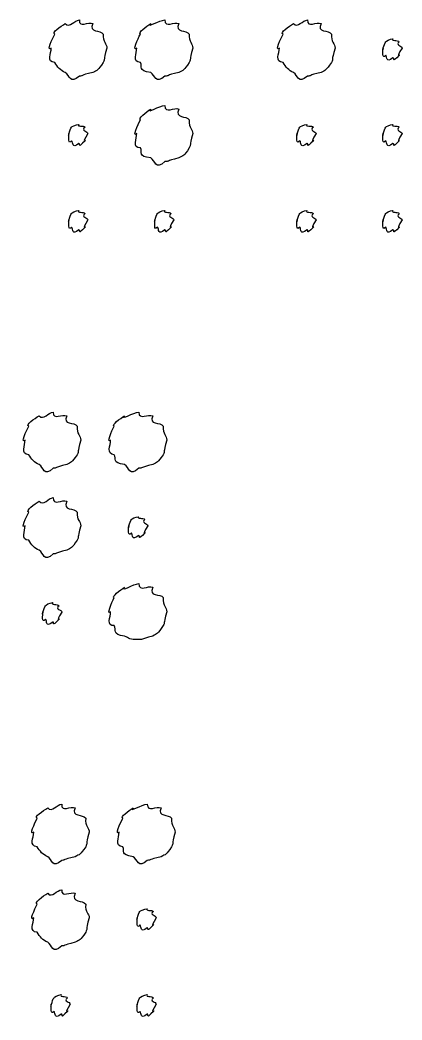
# Model space of a CAD drawing. Header units: millimetres. Extents: x 32 to 178, y 41 to 266.
# Drawn here: x 53.92 to 58.57, y 156.03 to 168.22 of the extents above; entities that cross this region are included whole.
import ezdxf

# ---------------------------------------------------------------- set-up
doc = ezdxf.new("R2010")
doc.units = ezdxf.units.MM
doc.layers.get('0').update_dxf_attribs({"linetype": 'CONTINUOUS'})

msp = doc.modelspace()

# ---------------------------------------------------------------- linework, layer by layer
at = {"color": 0}
for p, q in [((54.6393, 168.22), (54.6393, 168.22)), ((55.681, 168.22), (55.681, 168.22)), ((57.4216, 168.22), (57.4216, 168.22)), ((58.4634, 167.989), (58.4634, 167.989)), ((55.681, 167.178), (55.681, 167.178)), ((54.6336, 166.946), (54.6336, 166.946)), ((57.416, 166.946), (57.416, 166.946)), ((58.4634, 166.946), (58.4634, 166.946)), ((54.6336, 165.899), (54.6336, 165.899)), ((55.681, 165.899), (55.681, 165.899)), ((57.416, 165.899), (57.416, 165.899)), ((58.4634, 165.899), (58.4634, 165.899)), ((54.3207, 163.439), (54.3207, 163.439)), ((55.3628, 163.439), (55.3628, 163.439)), ((54.3207, 162.398), (54.3207, 162.398)), ((55.3628, 162.166), (55.3628, 162.166)), ((55.3628, 161.35), (55.3628, 161.35)), ((54.3154, 161.119), (54.3154, 161.119)), ((54.4241, 158.66), (54.4241, 158.66)), ((55.4662, 158.66), (55.4662, 158.66)), ((54.4241, 157.619), (54.4241, 157.619)), ((55.4662, 157.387), (55.4662, 157.387)), ((54.4188, 156.34), (54.4188, 156.34)), ((55.4662, 156.34), (55.4662, 156.34))]:
    msp.add_line(p, q, dxfattribs=at)
for points in [[(54.4682, 168.176), (54.5207, 168.118), (54.58, 168.22), (54.6393, 168.22)], [(54.6393, 168.22), (54.635, 168.118), (54.7494, 168.205), (54.8047, 168.176)], [(55.5103, 168.176), (55.451, 168.118), (55.6218, 168.22), (55.681, 168.22)], [(55.681, 168.22), (55.6867, 168.118), (55.7967, 168.205), (55.8518, 168.176)], [(57.2505, 168.176), (57.3031, 168.118), (57.3624, 168.22), (57.4216, 168.22)], [(57.4216, 168.22), (57.4174, 168.118), (57.5317, 168.205), (57.5867, 168.176)], [(54.3415, 168.049), (54.2932, 168.06), (54.4132, 168.146), (54.4682, 168.176)], [(54.8047, 168.176), (54.7455, 168.06), (54.901, 168.104), (54.9314, 168.049)], [(55.3833, 168.049), (55.3448, 168.06), (55.4577, 168.146), (55.5103, 168.176)], [(55.8518, 168.176), (55.7967, 168.06), (55.9484, 168.104), (55.9788, 168.049)], [(57.1239, 168.049), (57.0756, 168.06), (57.1955, 168.146), (57.2505, 168.176)], [(57.5867, 168.176), (57.5275, 168.06), (57.6834, 168.104), (57.7137, 168.049)], [(54.2974, 167.878), (54.2339, 167.831), (54.3112, 167.994), (54.3415, 168.049)], [(54.9314, 168.049), (54.9219, 167.95), (54.9755, 167.936), (54.9755, 167.878)], [(55.3392, 167.878), (55.2813, 167.831), (55.353, 167.994), (55.3833, 168.049)], [(55.9788, 168.049), (55.9731, 167.95), (56.0229, 167.936), (56.0229, 167.878)], [(57.0798, 167.878), (57.0163, 167.831), (57.0936, 167.994), (57.1239, 168.049)], [(57.7137, 168.049), (57.7039, 167.95), (57.7578, 167.936), (57.7578, 167.878)], [(58.3752, 167.955), (58.3724, 167.963), (58.426, 167.989), (58.4634, 167.989)], [(58.4634, 167.989), (58.4383, 167.963), (58.5184, 167.977), (58.5403, 167.955)], [(54.3415, 167.702), (54.2339, 167.71), (54.2974, 167.815), (54.2974, 167.878)], [(54.9755, 167.878), (54.9219, 167.71), (54.9603, 167.757), (54.9314, 167.702)], [(55.3833, 167.702), (55.2813, 167.71), (55.3392, 167.815), (55.3392, 167.878)], [(56.0229, 167.878), (55.9731, 167.71), (56.0077, 167.757), (55.9788, 167.702)], [(57.1239, 167.702), (57.0163, 167.71), (57.0798, 167.815), (57.0798, 167.878)], [(57.7578, 167.878), (57.7039, 167.71), (57.7427, 167.757), (57.7137, 167.702)], [(58.342, 167.878), (58.3283, 167.802), (58.353, 167.933), (58.3752, 167.955)], [(58.3752, 167.79), (58.3283, 167.736), (58.342, 167.841), (58.342, 167.878)], [(58.5403, 167.955), (58.4824, 167.919), (58.5735, 167.907), (58.5735, 167.878)], [(58.5735, 167.878), (58.4824, 167.736), (58.5625, 167.812), (58.5403, 167.79)], [(58.4634, 167.757), (58.3724, 167.692), (58.3971, 167.768), (58.3752, 167.79)], [(58.5403, 167.79), (58.4383, 167.692), (58.4923, 167.757), (58.4634, 167.757)], [(54.4682, 167.58), (54.4103, 167.604), (54.3705, 167.65), (54.3415, 167.702)], [(54.9314, 167.702), (54.8626, 167.604), (54.8598, 167.609), (54.8047, 167.58)], [(55.5103, 167.58), (55.3448, 167.604), (55.4164, 167.65), (55.3833, 167.702)], [(55.9788, 167.702), (55.9139, 167.604), (55.9072, 167.609), (55.8518, 167.58)], [(57.2505, 167.58), (57.1927, 167.604), (57.1528, 167.65), (57.1239, 167.702)], [(57.7137, 167.702), (57.6446, 167.604), (57.6421, 167.609), (57.5867, 167.58)], [(54.6393, 167.536), (54.5207, 167.428), (54.5236, 167.55), (54.4682, 167.58)], [(54.8047, 167.58), (54.635, 167.545), (54.6943, 167.536), (54.6393, 167.536)], [(55.681, 167.536), (55.5681, 167.428), (55.5653, 167.55), (55.5103, 167.58)], [(55.8518, 167.58), (55.6867, 167.545), (55.7389, 167.536), (55.681, 167.536)], [(57.4216, 167.536), (57.3031, 167.428), (57.3056, 167.55), (57.2505, 167.58)], [(57.5867, 167.58), (57.4174, 167.545), (57.4767, 167.536), (57.4216, 167.536)], [(55.3833, 167.002), (55.3448, 167.013), (55.4577, 167.104), (55.5103, 167.134)], [(55.5103, 167.134), (55.451, 167.071), (55.6218, 167.178), (55.681, 167.178)], [(55.681, 167.178), (55.6867, 167.071), (55.7967, 167.163), (55.8518, 167.134)], [(55.8518, 167.134), (55.7967, 167.013), (55.9484, 167.06), (55.9788, 167.002)], [(55.3392, 166.836), (55.2813, 166.781), (55.353, 166.946), (55.3833, 167.002)], [(55.9788, 167.002), (55.9731, 166.898), (56.0229, 166.891), (56.0229, 166.836)], [(54.5123, 166.836), (54.4961, 166.755), (54.5236, 166.891), (54.5454, 166.914)], [(54.5454, 166.914), (54.5402, 166.916), (54.5966, 166.946), (54.6336, 166.946)], [(54.6336, 166.946), (54.6061, 166.916), (54.6887, 166.936), (54.7109, 166.914)], [(54.7109, 166.914), (54.6502, 166.872), (54.7441, 166.865), (54.7441, 166.836)], [(57.2946, 166.836), (57.2781, 166.755), (57.3056, 166.891), (57.3278, 166.914)], [(57.3278, 166.914), (57.3222, 166.916), (57.3786, 166.946), (57.416, 166.946)], [(57.416, 166.946), (57.3885, 166.916), (57.471, 166.936), (57.4933, 166.914)], [(57.4933, 166.914), (57.4326, 166.872), (57.5261, 166.865), (57.5261, 166.836)], [(58.342, 166.836), (58.3283, 166.755), (58.353, 166.891), (58.3752, 166.914)], [(58.3752, 166.914), (58.3724, 166.916), (58.426, 166.946), (58.4634, 166.946)], [(58.4634, 166.946), (58.4383, 166.916), (58.5184, 166.936), (58.5403, 166.914)], [(58.5403, 166.914), (58.4824, 166.872), (58.5735, 166.865), (58.5735, 166.836)], [(54.5454, 166.748), (54.4961, 166.689), (54.5123, 166.799), (54.5123, 166.836)], [(54.6336, 166.715), (54.5402, 166.645), (54.5677, 166.726), (54.5454, 166.748)], [(54.7109, 166.748), (54.6061, 166.645), (54.6626, 166.715), (54.6336, 166.715)], [(54.7441, 166.836), (54.6502, 166.689), (54.7328, 166.77), (54.7109, 166.748)], [(55.3833, 166.66), (55.2813, 166.663), (55.3392, 166.773), (55.3392, 166.836)], [(56.0229, 166.836), (55.9731, 166.663), (56.0077, 166.715), (55.9788, 166.66)], [(57.3278, 166.748), (57.2781, 166.689), (57.2946, 166.799), (57.2946, 166.836)], [(57.416, 166.715), (57.3222, 166.645), (57.3497, 166.726), (57.3278, 166.748)], [(57.4933, 166.748), (57.3885, 166.645), (57.4449, 166.715), (57.416, 166.715)], [(57.5261, 166.836), (57.4326, 166.689), (57.5151, 166.77), (57.4933, 166.748)], [(58.3752, 166.748), (58.3283, 166.689), (58.342, 166.799), (58.342, 166.836)], [(58.4634, 166.715), (58.3724, 166.645), (58.3971, 166.726), (58.3752, 166.748)], [(58.5403, 166.748), (58.4383, 166.645), (58.4923, 166.715), (58.4634, 166.715)], [(58.5735, 166.836), (58.4824, 166.689), (58.5625, 166.77), (58.5403, 166.748)], [(55.5103, 166.539), (55.3448, 166.557), (55.4164, 166.607), (55.3833, 166.66)], [(55.9788, 166.66), (55.9139, 166.557), (55.9072, 166.568), (55.8518, 166.539)], [(55.681, 166.495), (55.5681, 166.38), (55.5653, 166.508), (55.5103, 166.539)], [(55.8518, 166.539), (55.6867, 166.497), (55.7389, 166.495), (55.681, 166.495)], [(54.5454, 165.861), (54.5402, 165.866), (54.5966, 165.899), (54.6336, 165.899)], [(54.6336, 165.899), (54.6061, 165.866), (54.6887, 165.886), (54.7109, 165.861)], [(55.5928, 165.861), (55.59, 165.866), (55.6436, 165.899), (55.681, 165.899)], [(55.681, 165.899), (55.6563, 165.866), (55.7361, 165.886), (55.7583, 165.861)], [(57.3278, 165.861), (57.3222, 165.866), (57.3786, 165.899), (57.416, 165.899)], [(57.416, 165.899), (57.3885, 165.866), (57.471, 165.886), (57.4933, 165.861)], [(58.3752, 165.861), (58.3724, 165.866), (58.426, 165.899), (58.4634, 165.899)], [(58.4634, 165.899), (58.4383, 165.866), (58.5184, 165.886), (58.5403, 165.861)], [(54.5123, 165.784), (54.4961, 165.701), (54.5236, 165.839), (54.5454, 165.861)], [(54.5454, 165.695), (54.4961, 165.637), (54.5123, 165.751), (54.5123, 165.784)], [(54.7109, 165.861), (54.6502, 165.818), (54.7441, 165.813), (54.7441, 165.784)], [(54.7441, 165.784), (54.6502, 165.637), (54.7328, 165.72), (54.7109, 165.695)], [(55.5597, 165.784), (55.5459, 165.701), (55.5706, 165.839), (55.5928, 165.861)], [(55.5928, 165.695), (55.5459, 165.637), (55.5597, 165.751), (55.5597, 165.784)], [(55.7583, 165.861), (55.7004, 165.818), (55.7911, 165.813), (55.7911, 165.784)], [(55.7911, 165.784), (55.7004, 165.637), (55.7802, 165.72), (55.7583, 165.695)], [(57.2946, 165.784), (57.2781, 165.701), (57.3056, 165.839), (57.3278, 165.861)], [(57.3278, 165.695), (57.2781, 165.637), (57.2946, 165.751), (57.2946, 165.784)], [(57.4933, 165.861), (57.4326, 165.818), (57.5261, 165.813), (57.5261, 165.784)], [(57.5261, 165.784), (57.4326, 165.637), (57.5151, 165.72), (57.4933, 165.695)], [(58.342, 165.784), (58.3283, 165.701), (58.353, 165.839), (58.3752, 165.861)], [(58.3752, 165.695), (58.3283, 165.637), (58.342, 165.751), (58.342, 165.784)], [(58.5403, 165.861), (58.4824, 165.818), (58.5735, 165.813), (58.5735, 165.784)], [(58.5735, 165.784), (58.4824, 165.637), (58.5625, 165.72), (58.5403, 165.695)], [(54.6336, 165.662), (54.5402, 165.591), (54.5677, 165.673), (54.5454, 165.695)], [(54.7109, 165.695), (54.6061, 165.591), (54.6626, 165.662), (54.6336, 165.662)], [(55.681, 165.662), (55.59, 165.591), (55.6147, 165.673), (55.5928, 165.695)], [(55.7583, 165.695), (55.6563, 165.591), (55.71, 165.662), (55.681, 165.662)], [(57.416, 165.662), (57.3222, 165.591), (57.3497, 165.673), (57.3278, 165.695)], [(57.4933, 165.695), (57.3885, 165.591), (57.4449, 165.662), (57.416, 165.662)], [(58.4634, 165.662), (58.3724, 165.591), (58.3971, 165.673), (58.3752, 165.695)], [(58.5403, 165.695), (58.4383, 165.591), (58.4923, 165.662), (58.4634, 165.662)], [(54.0233, 163.269), (53.975, 163.28), (54.0949, 163.365), (54.15, 163.395)], [(54.15, 163.395), (54.2025, 163.338), (54.2618, 163.439), (54.3207, 163.439)], [(54.3207, 163.439), (54.3168, 163.338), (54.4311, 163.424), (54.4862, 163.395)], [(54.4862, 163.395), (54.4269, 163.28), (54.5828, 163.324), (54.6132, 163.269)], [(55.0651, 163.269), (55.0263, 163.28), (55.1395, 163.365), (55.1917, 163.395)], [(55.1917, 163.395), (55.1325, 163.338), (55.3036, 163.439), (55.3628, 163.439)], [(55.3628, 163.439), (55.3681, 163.338), (55.4785, 163.424), (55.5336, 163.395)], [(55.5336, 163.395), (55.4785, 163.28), (55.6299, 163.324), (55.6602, 163.269)], [(53.9792, 163.098), (53.9157, 163.051), (53.993, 163.213), (54.0233, 163.269)], [(54.6132, 163.269), (54.6033, 163.169), (54.6573, 163.155), (54.6573, 163.098)], [(55.021, 163.098), (54.9631, 163.051), (55.0347, 163.213), (55.0651, 163.269)], [(55.6602, 163.269), (55.6549, 163.169), (55.7043, 163.155), (55.7043, 163.098)], [(54.0233, 162.921), (53.9157, 162.93), (53.9792, 163.034), (53.9792, 163.098)], [(54.6573, 163.098), (54.6033, 162.93), (54.6421, 162.976), (54.6132, 162.921)], [(55.0651, 162.921), (54.9631, 162.93), (55.021, 163.034), (55.021, 163.098)], [(55.7043, 163.098), (55.6549, 162.93), (55.6891, 162.976), (55.6602, 162.921)], [(54.15, 162.8), (54.0921, 162.824), (54.0523, 162.869), (54.0233, 162.921)], [(54.6132, 162.921), (54.544, 162.824), (54.5412, 162.829), (54.4862, 162.8)], [(55.1917, 162.8), (55.0263, 162.824), (55.0982, 162.869), (55.0651, 162.921)], [(55.6602, 162.921), (55.5957, 162.824), (55.5886, 162.829), (55.5336, 162.8)], [(54.3207, 162.756), (54.2025, 162.647), (54.205, 162.77), (54.15, 162.8)], [(54.4862, 162.8), (54.3168, 162.764), (54.3761, 162.756), (54.3207, 162.756)], [(55.3628, 162.756), (55.2496, 162.647), (55.2468, 162.77), (55.1917, 162.8)], [(55.5336, 162.8), (55.3681, 162.764), (55.4207, 162.756), (55.3628, 162.756)], [(54.15, 162.354), (54.2025, 162.29), (54.2618, 162.398), (54.3207, 162.398)], [(54.3207, 162.398), (54.3168, 162.29), (54.4311, 162.383), (54.4862, 162.354)], [(54.0233, 162.221), (53.975, 162.232), (54.0949, 162.323), (54.15, 162.354)], [(54.4862, 162.354), (54.4269, 162.232), (54.5828, 162.279), (54.6132, 162.221)], [(53.9792, 162.056), (53.9157, 162.001), (53.993, 162.166), (54.0233, 162.221)], [(54.6132, 162.221), (54.6033, 162.118), (54.6573, 162.111), (54.6573, 162.056)], [(55.2415, 162.056), (55.2277, 161.975), (55.2524, 162.111), (55.2746, 162.133)], [(55.2746, 162.133), (55.2718, 162.136), (55.3254, 162.166), (55.3628, 162.166)], [(55.3628, 162.166), (55.3378, 162.136), (55.4179, 162.155), (55.4397, 162.133)], [(55.4397, 162.133), (55.3819, 162.092), (55.4729, 162.085), (55.4729, 162.056)], [(54.0233, 161.879), (53.9157, 161.882), (53.9792, 161.992), (53.9792, 162.056)], [(54.6573, 162.056), (54.6033, 161.882), (54.6421, 161.935), (54.6132, 161.879)], [(55.2746, 161.968), (55.2277, 161.908), (55.2415, 162.019), (55.2415, 162.056)], [(55.4729, 162.056), (55.3819, 161.908), (55.462, 161.99), (55.4397, 161.968)], [(54.15, 161.758), (54.0921, 161.776), (54.0523, 161.827), (54.0233, 161.879)], [(54.6132, 161.879), (54.544, 161.776), (54.5412, 161.787), (54.4862, 161.758)], [(55.3628, 161.935), (55.2718, 161.864), (55.2965, 161.946), (55.2746, 161.968)], [(55.4397, 161.968), (55.3378, 161.864), (55.3918, 161.935), (55.3628, 161.935)], [(54.3207, 161.714), (54.2025, 161.6), (54.205, 161.728), (54.15, 161.758)], [(54.4862, 161.758), (54.3168, 161.717), (54.3761, 161.714), (54.3207, 161.714)], [(55.0651, 161.18), (55.0263, 161.181), (55.1395, 161.276), (55.1917, 161.306)], [(55.1917, 161.306), (55.1325, 161.24), (55.3036, 161.35), (55.3628, 161.35)], [(55.3628, 161.35), (55.3681, 161.24), (55.4785, 161.335), (55.5336, 161.306)], [(55.5336, 161.306), (55.4785, 161.181), (55.6299, 161.235), (55.6602, 161.18)], [(55.021, 161.008), (54.9631, 160.953), (55.0347, 161.124), (55.0651, 161.18)], [(55.6602, 161.18), (55.6549, 161.071), (55.7043, 161.066), (55.7043, 161.008)], [(54.1941, 161.003), (54.1775, 160.92), (54.205, 161.058), (54.2272, 161.08)], [(54.2272, 161.08), (54.2216, 161.086), (54.278, 161.119), (54.3154, 161.119)], [(54.3154, 161.119), (54.2879, 161.086), (54.3705, 161.105), (54.3927, 161.08)], [(54.3927, 161.08), (54.332, 161.037), (54.4255, 161.032), (54.4255, 161.003)], [(54.2272, 160.915), (54.1775, 160.857), (54.1941, 160.97), (54.1941, 161.003)], [(54.3154, 160.882), (54.2216, 160.81), (54.2491, 160.893), (54.2272, 160.915)], [(54.3927, 160.915), (54.2879, 160.81), (54.3444, 160.882), (54.3154, 160.882)], [(54.4255, 161.003), (54.332, 160.857), (54.4146, 160.94), (54.3927, 160.915)], [(55.0651, 160.838), (54.9631, 160.832), (55.021, 160.945), (55.021, 161.008)], [(55.7043, 161.008), (55.6549, 160.832), (55.6891, 160.889), (55.6602, 160.838)], [(55.1917, 160.711), (55.0263, 160.729), (55.0982, 160.786), (55.0651, 160.838)], [(55.6602, 160.838), (55.5957, 160.729), (55.5886, 160.744), (55.5336, 160.711)], [(55.3628, 160.667), (55.2496, 160.667), (55.2468, 160.681), (55.1917, 160.711)], [(55.5336, 160.711), (55.3681, 160.667), (55.4207, 160.667), (55.3628, 160.667)], [(54.1267, 158.49), (54.0784, 158.501), (54.1983, 158.586), (54.2533, 158.616)], [(54.2533, 158.616), (54.3059, 158.558), (54.3648, 158.66), (54.4241, 158.66)], [(54.4241, 158.66), (54.4202, 158.558), (54.5345, 158.645), (54.5895, 158.616)], [(54.5895, 158.616), (54.5303, 158.501), (54.6862, 158.545), (54.7165, 158.49)], [(55.1684, 158.49), (55.1296, 158.501), (55.2429, 158.586), (55.2951, 158.616)], [(55.2951, 158.616), (55.2358, 158.558), (55.4069, 158.66), (55.4662, 158.66)], [(55.4662, 158.66), (55.4715, 158.558), (55.5819, 158.645), (55.6369, 158.616)], [(55.6369, 158.616), (55.5819, 158.501), (55.7332, 158.545), (55.7636, 158.49)], [(54.0826, 158.319), (54.0191, 158.272), (54.0964, 158.434), (54.1267, 158.49)], [(54.7165, 158.49), (54.7067, 158.39), (54.7606, 158.376), (54.7606, 158.319)], [(55.1243, 158.319), (55.0665, 158.272), (55.1381, 158.434), (55.1684, 158.49)], [(55.7636, 158.49), (55.7583, 158.39), (55.8077, 158.376), (55.8077, 158.319)], [(54.1267, 158.142), (54.0191, 158.151), (54.0826, 158.255), (54.0826, 158.319)], [(54.7606, 158.319), (54.7067, 158.151), (54.7455, 158.198), (54.7165, 158.142)], [(55.1684, 158.142), (55.0665, 158.151), (55.1243, 158.255), (55.1243, 158.319)], [(55.8077, 158.319), (55.7583, 158.151), (55.7925, 158.198), (55.7636, 158.142)], [(54.2533, 158.021), (54.1955, 158.044), (54.1556, 158.09), (54.1267, 158.142)], [(54.7165, 158.142), (54.6474, 158.044), (54.6446, 158.05), (54.5895, 158.021)], [(55.2951, 158.021), (55.1296, 158.044), (55.2016, 158.09), (55.1684, 158.142)], [(55.7636, 158.142), (55.699, 158.044), (55.692, 158.05), (55.6369, 158.021)], [(54.4241, 157.977), (54.3059, 157.868), (54.3084, 157.991), (54.2533, 158.021)], [(54.5895, 158.021), (54.4202, 157.985), (54.4795, 157.977), (54.4241, 157.977)], [(55.4662, 157.977), (55.353, 157.868), (55.3501, 157.991), (55.2951, 158.021)], [(55.6369, 158.021), (55.4715, 157.985), (55.524, 157.977), (55.4662, 157.977)], [(54.2533, 157.575), (54.3059, 157.511), (54.3648, 157.619), (54.4241, 157.619)], [(54.4241, 157.619), (54.4202, 157.511), (54.5345, 157.603), (54.5895, 157.575)], [(54.1267, 157.442), (54.0784, 157.453), (54.1983, 157.544), (54.2533, 157.575)], [(54.5895, 157.575), (54.5303, 157.453), (54.6862, 157.5), (54.7165, 157.442)], [(54.0826, 157.277), (54.0191, 157.222), (54.0964, 157.387), (54.1267, 157.442)], [(54.7165, 157.442), (54.7067, 157.339), (54.7606, 157.332), (54.7606, 157.277)], [(55.378, 157.354), (55.3752, 157.357), (55.4288, 157.387), (55.4662, 157.387)], [(55.4662, 157.387), (55.4411, 157.357), (55.5212, 157.376), (55.5431, 157.354)], [(54.1267, 157.1), (54.0191, 157.103), (54.0826, 157.214), (54.0826, 157.277)], [(54.7606, 157.277), (54.7067, 157.103), (54.7455, 157.155), (54.7165, 157.1)], [(55.3448, 157.277), (55.3311, 157.196), (55.3558, 157.332), (55.378, 157.354)], [(55.378, 157.189), (55.3311, 157.129), (55.3448, 157.24), (55.3448, 157.277)], [(55.5431, 157.354), (55.4852, 157.313), (55.5763, 157.306), (55.5763, 157.277)], [(55.5763, 157.277), (55.4852, 157.129), (55.5653, 157.211), (55.5431, 157.189)], [(55.4662, 157.155), (55.3752, 157.085), (55.3999, 157.167), (55.378, 157.189)], [(55.5431, 157.189), (55.4411, 157.085), (55.4951, 157.155), (55.4662, 157.155)], [(54.2533, 156.979), (54.1955, 156.997), (54.1556, 157.048), (54.1267, 157.1)], [(54.7165, 157.1), (54.6474, 156.997), (54.6446, 157.008), (54.5895, 156.979)], [(54.4241, 156.935), (54.3059, 156.821), (54.3084, 156.949), (54.2533, 156.979)], [(54.5895, 156.979), (54.4202, 156.938), (54.4795, 156.935), (54.4241, 156.935)], [(54.2974, 156.224), (54.2809, 156.141), (54.3084, 156.279), (54.3306, 156.301)], [(54.3306, 156.301), (54.325, 156.307), (54.3814, 156.34), (54.4188, 156.34)], [(54.4188, 156.34), (54.3913, 156.307), (54.4738, 156.326), (54.4961, 156.301)], [(54.4961, 156.301), (54.4354, 156.259), (54.5289, 156.253), (54.5289, 156.224)], [(55.3448, 156.224), (55.3311, 156.141), (55.3558, 156.279), (55.378, 156.301)], [(55.378, 156.301), (55.3752, 156.307), (55.4288, 156.34), (55.4662, 156.34)], [(55.4662, 156.34), (55.4411, 156.307), (55.5212, 156.326), (55.5431, 156.301)], [(55.5431, 156.301), (55.4852, 156.259), (55.5763, 156.253), (55.5763, 156.224)], [(54.3306, 156.136), (54.2809, 156.078), (54.2974, 156.191), (54.2974, 156.224)], [(54.5289, 156.224), (54.4354, 156.078), (54.5179, 156.161), (54.4961, 156.136)], [(55.378, 156.136), (55.3311, 156.078), (55.3448, 156.191), (55.3448, 156.224)], [(55.5763, 156.224), (55.4852, 156.078), (55.5653, 156.161), (55.5431, 156.136)], [(54.4188, 156.103), (54.325, 156.031), (54.3525, 156.114), (54.3306, 156.136)], [(54.4961, 156.136), (54.3913, 156.031), (54.4477, 156.103), (54.4188, 156.103)], [(55.4662, 156.103), (55.3752, 156.031), (55.3999, 156.114), (55.378, 156.136)], [(55.5431, 156.136), (55.4411, 156.031), (55.4951, 156.103), (55.4662, 156.103)]]:
    msp.add_open_spline(points, degree=3, dxfattribs=at)

doc.saveas('drawing.dxf')
